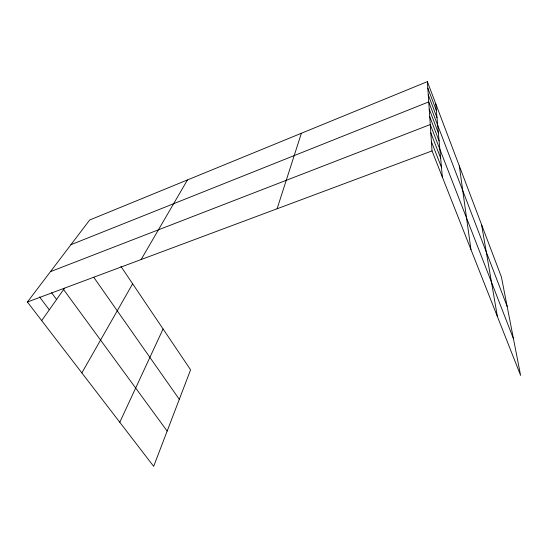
<?xml version="1.0" encoding="UTF-8"?>
<svg xmlns="http://www.w3.org/2000/svg" width="548" height="548" viewBox="0 0 548 548"><rect width="100%" height="100%" fill="white"/><g stroke="black" fill="none" stroke-linecap="round" stroke-linejoin="round"><path stroke-width="0.82" d="M277.096 208.761L301.366 133.274M119.786 422.261L163.078 328.964M81.851 372.887L132.65 283.802M141.137 259.54L187.457 179.943M41.689 320.621L64.554 288.18M120.937 266.417L190.594 369.811L153.666 466.355L27.4 302.017L89.673 220.008L427.372 81.645L501.406 276.973L520.6 375.394L432.03 150.906L427.372 81.645M70.918 244.709L428.735 101.901L507.153 306.428M50.478 271.63L430.255 124.56L513.449 338.712M27.4 302.017L432.03 150.906M39.525 296.906L49.293 309.832M51.594 292.762L56.588 299.482M63.589 289.55L167.161 431.07M93.749 277.288L179.299 399.334M431.406 141.658L441.483 167.332M430.817 132.89L440.647 158.071M429.721 116.642L439.099 140.891M429.214 109.093L438.379 132.897M428.255 94.831L437.023 117.779M427.803 88.084L436.379 110.621M481.562 224.618L497.413 316.634M459.32 165.941L470.958 249.573M435.763 103.784L442.359 177.086"/></g></svg>
